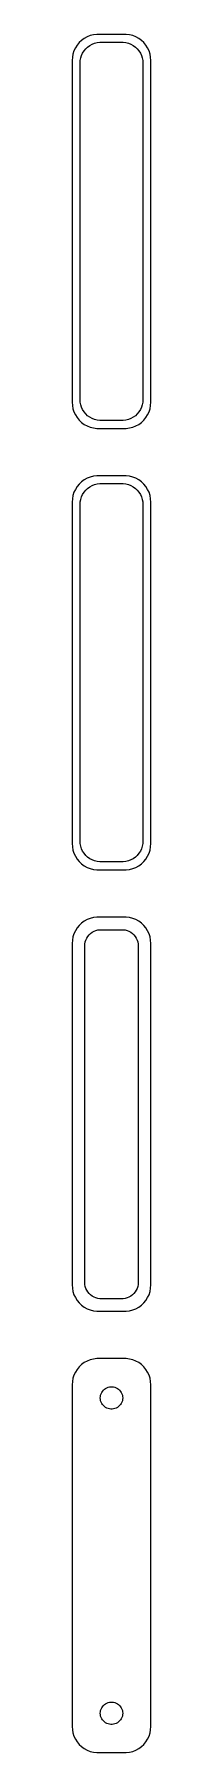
# Model space of a CAD drawing. Header units: metres. Extents: x -8 to 8, y 299 to 625.
import ezdxf

# ---------------------------------------------------------------- set-up
doc = ezdxf.new("R2010")
doc.units = ezdxf.units.M

msp = doc.modelspace()

# ---------------------------------------------------------------- linework, layer by layer
for p, q in [((-5.17912, 624.722), (-5.68712, 624.353)), ((-4.62889, 625.024), (-5.17912, 624.722)), ((-4.04507, 625.255), (-4.62889, 625.024)), ((-3.4369, 625.411), (-4.04507, 625.255)), ((-2.81395, 625.49), (-3.4369, 625.411)), ((2.81395, 625.49), (-2.81395, 625.49)), ((3.4369, 625.411), (2.81395, 625.49)), ((4.04507, 625.255), (3.4369, 625.411)), ((4.62889, 625.024), (4.04507, 625.255)), ((5.17912, 624.722), (4.62889, 625.024)), ((5.68712, 624.353), (5.17912, 624.722)), ((-7.34291, 621.743), (-7.46057, 621.127)), ((-7.14888, 622.341), (-7.34291, 621.743)), ((-6.88153, 622.909), (-7.14888, 622.341)), ((-6.54507, 623.439), (-6.88153, 622.909)), ((-6.14484, 623.923), (-6.54507, 623.439)), ((-5.68712, 624.353), (-6.14484, 623.923)), ((-5.87433, 620.995), (-5.7191, 621.472)), ((-5.7191, 621.472), (-5.50522, 621.927)), ((-5.50522, 621.927), (-5.23605, 622.351)), ((-5.23605, 622.351), (-4.91586, 622.738)), ((-4.91586, 622.738), (-4.54968, 623.082)), ((-4.54968, 623.082), (-4.1433, 623.377)), ((-4.1433, 623.377), (-3.70311, 623.619)), ((-3.70311, 623.619), (-3.23605, 623.804)), ((-3.23605, 623.804), (-2.74951, 623.929)), ((-2.74951, 623.929), (-2.25116, 623.992)), ((-2.25116, 623.992), (2.25116, 623.992)), ((2.25116, 623.992), (2.74951, 623.929)), ((2.74951, 623.929), (3.23605, 623.804)), ((3.23605, 623.804), (3.70311, 623.619)), ((3.70311, 623.619), (4.1433, 623.377)), ((4.1433, 623.377), (4.54968, 623.082)), ((4.54968, 623.082), (4.91586, 622.738)), ((4.91586, 622.738), (5.23605, 622.351)), ((5.23605, 622.351), (5.50522, 621.927)), ((5.50522, 621.927), (5.7191, 621.472)), ((6.14484, 623.923), (5.68712, 624.353)), ((5.7191, 621.472), (5.87433, 620.995)), ((6.54507, 623.439), (6.14484, 623.923)), ((6.88153, 622.909), (6.54507, 623.439)), ((7.14888, 622.341), (6.88153, 622.909)), ((7.34291, 621.743), (7.14888, 622.341)), ((7.46057, 621.127), (7.34291, 621.743)), ((-7.46057, 621.127), (-7.5, 620.5)), ((-7.5, 620.5), (-7.5, 555.5)), ((-6, 620), (-5.96844, 620.501)), ((-6, 556), (-6, 620)), ((-5.96844, 620.501), (-5.87433, 620.995)), ((5.87433, 620.995), (5.96844, 620.501)), ((5.96844, 620.501), (6, 620)), ((6, 620), (6, 556)), ((7.5, 620.5), (7.46057, 621.127)), ((7.5, 555.5), (7.5, 620.5)), ((-5.96844, 555.499), (-6, 556)), ((6, 556), (5.96844, 555.499)), ((-7.5, 555.5), (-7.46057, 554.873)), ((-7.46057, 554.873), (-7.34291, 554.257)), ((-7.34291, 554.257), (-7.14888, 553.659)), ((-7.14888, 553.659), (-6.88153, 553.091)), ((-6.88153, 553.091), (-6.54507, 552.561)), ((-5.87433, 555.005), (-5.96844, 555.499)), ((-5.7191, 554.528), (-5.87433, 555.005)), ((-5.50522, 554.073), (-5.7191, 554.528)), ((-5.23605, 553.649), (-5.50522, 554.073)), ((-4.91586, 553.262), (-5.23605, 553.649)), ((-4.54968, 552.918), (-4.91586, 553.262)), ((-4.1433, 552.623), (-4.54968, 552.918)), ((-3.70311, 552.381), (-4.1433, 552.623)), ((4.1433, 552.623), (3.70311, 552.381)), ((4.54968, 552.918), (4.1433, 552.623)), ((4.91586, 553.262), (4.54968, 552.918)), ((5.23605, 553.649), (4.91586, 553.262)), ((5.50522, 554.073), (5.23605, 553.649)), ((5.7191, 554.528), (5.50522, 554.073)), ((5.87433, 555.005), (5.7191, 554.528)), ((5.96844, 555.499), (5.87433, 555.005)), ((6.54507, 552.561), (6.88153, 553.091)), ((6.88153, 553.091), (7.14888, 553.659)), ((7.14888, 553.659), (7.34291, 554.257)), ((7.34291, 554.257), (7.46057, 554.873)), ((7.46057, 554.873), (7.5, 555.5)), ((-6.54507, 552.561), (-6.14484, 552.077)), ((-6.14484, 552.077), (-5.68712, 551.647)), ((-5.68712, 551.647), (-5.17912, 551.278)), ((-5.17912, 551.278), (-4.62889, 550.976)), ((-4.62889, 550.976), (-4.04507, 550.745)), ((-4.04507, 550.745), (-3.4369, 550.589)), ((-3.23605, 552.196), (-3.70311, 552.381)), ((-3.4369, 550.589), (-2.81395, 550.51)), ((-2.74951, 552.071), (-3.23605, 552.196)), ((-2.81395, 550.51), (2.81395, 550.51)), ((-2.25116, 552.008), (-2.74951, 552.071)), ((2.25116, 552.008), (-2.25116, 552.008)), ((2.74951, 552.071), (2.25116, 552.008)), ((3.23605, 552.196), (2.74951, 552.071)), ((2.81395, 550.51), (3.4369, 550.589)), ((3.70311, 552.381), (3.23605, 552.196)), ((3.4369, 550.589), (4.04507, 550.745)), ((4.04507, 550.745), (4.62889, 550.976)), ((4.62889, 550.976), (5.17912, 551.278)), ((5.17912, 551.278), (5.68712, 551.647)), ((5.68712, 551.647), (6.14484, 552.077)), ((6.14484, 552.077), (6.54507, 552.561)), ((-6.14484, 539.923), (-6.54507, 539.439)), ((-5.68712, 540.353), (-6.14484, 539.923)), ((-5.17912, 540.722), (-5.68712, 540.353)), ((-4.62889, 541.024), (-5.17912, 540.722)), ((-4.04507, 541.255), (-4.62889, 541.024)), ((-4.1433, 539.377), (-3.70311, 539.619)), ((-3.4369, 541.411), (-4.04507, 541.255)), ((-3.70311, 539.619), (-3.23605, 539.804)), ((-2.81395, 541.49), (-3.4369, 541.411)), ((-3.23605, 539.804), (-2.74951, 539.929)), ((2.81395, 541.49), (-2.81395, 541.49)), ((-2.74951, 539.929), (-2.25116, 539.992)), ((-2.25116, 539.992), (2.25116, 539.992)), ((2.25116, 539.992), (2.74951, 539.929)), ((2.74951, 539.929), (3.23605, 539.804)), ((3.4369, 541.411), (2.81395, 541.49)), ((3.23605, 539.804), (3.70311, 539.619)), ((4.04507, 541.255), (3.4369, 541.411)), ((3.70311, 539.619), (4.1433, 539.377)), ((4.62889, 541.024), (4.04507, 541.255)), ((5.17912, 540.722), (4.62889, 541.024)), ((5.68712, 540.353), (5.17912, 540.722)), ((6.14484, 539.923), (5.68712, 540.353)), ((6.54507, 539.439), (6.14484, 539.923)), ((-7.46057, 537.127), (-7.5, 536.5)), ((-7.5, 536.5), (-7.5, 471.5)), ((-7.34291, 537.743), (-7.46057, 537.127)), ((-7.14888, 538.341), (-7.34291, 537.743)), ((-6.88153, 538.909), (-7.14888, 538.341)), ((-6.54507, 539.439), (-6.88153, 538.909)), ((-6, 536), (-5.96844, 536.501)), ((-5.96844, 536.501), (-5.87433, 536.995)), ((-5.87433, 536.995), (-5.7191, 537.472)), ((-5.7191, 537.472), (-5.50522, 537.927)), ((-5.50522, 537.927), (-5.23605, 538.351)), ((-5.23605, 538.351), (-4.91586, 538.738)), ((-4.91586, 538.738), (-4.54968, 539.082)), ((-4.54968, 539.082), (-4.1433, 539.377)), ((4.1433, 539.377), (4.54968, 539.082)), ((4.54968, 539.082), (4.91586, 538.738)), ((4.91586, 538.738), (5.23605, 538.351)), ((5.23605, 538.351), (5.50522, 537.927)), ((5.50522, 537.927), (5.7191, 537.472)), ((5.7191, 537.472), (5.87433, 536.995)), ((5.87433, 536.995), (5.96844, 536.501)), ((5.96844, 536.501), (6, 536)), ((6.88153, 538.909), (6.54507, 539.439)), ((7.14888, 538.341), (6.88153, 538.909)), ((7.34291, 537.743), (7.14888, 538.341)), ((7.46057, 537.127), (7.34291, 537.743)), ((7.5, 536.5), (7.46057, 537.127)), ((7.5, 471.5), (7.5, 536.5)), ((-6, 472), (-6, 536)), ((6, 536), (6, 472)), ((-7.5, 471.5), (-7.46057, 470.873)), ((-7.46057, 470.873), (-7.34291, 470.257)), ((-5.96844, 471.499), (-6, 472)), ((-5.87433, 471.005), (-5.96844, 471.499)), ((-5.7191, 470.528), (-5.87433, 471.005)), ((5.87433, 471.005), (5.7191, 470.528)), ((5.96844, 471.499), (5.87433, 471.005)), ((6, 472), (5.96844, 471.499)), ((7.34291, 470.257), (7.46057, 470.873)), ((7.46057, 470.873), (7.5, 471.5)), ((-7.34291, 470.257), (-7.14888, 469.659)), ((-7.14888, 469.659), (-6.88153, 469.091)), ((-6.88153, 469.091), (-6.54507, 468.561)), ((-6.54507, 468.561), (-6.14484, 468.077)), ((-6.14484, 468.077), (-5.68712, 467.647)), ((-5.50522, 470.073), (-5.7191, 470.528)), ((-5.68712, 467.647), (-5.17912, 467.278)), ((-5.23605, 469.649), (-5.50522, 470.073)), ((-4.91586, 469.262), (-5.23605, 469.649)), ((-4.54968, 468.918), (-4.91586, 469.262)), ((-4.1433, 468.623), (-4.54968, 468.918)), ((-3.70311, 468.381), (-4.1433, 468.623)), ((-3.23605, 468.196), (-3.70311, 468.381)), ((-2.74951, 468.071), (-3.23605, 468.196)), ((-2.25116, 468.008), (-2.74951, 468.071)), ((2.25116, 468.008), (-2.25116, 468.008)), ((2.74951, 468.071), (2.25116, 468.008)), ((3.23605, 468.196), (2.74951, 468.071)), ((3.70311, 468.381), (3.23605, 468.196)), ((4.1433, 468.623), (3.70311, 468.381)), ((4.54968, 468.918), (4.1433, 468.623)), ((4.91586, 469.262), (4.54968, 468.918)), ((5.23605, 469.649), (4.91586, 469.262)), ((5.17912, 467.278), (5.68712, 467.647)), ((5.50522, 470.073), (5.23605, 469.649)), ((5.7191, 470.528), (5.50522, 470.073)), ((5.68712, 467.647), (6.14484, 468.077)), ((6.14484, 468.077), (6.54507, 468.561)), ((6.54507, 468.561), (6.88153, 469.091)), ((6.88153, 469.091), (7.14888, 469.659)), ((7.14888, 469.659), (7.34291, 470.257)), ((-5.17912, 467.278), (-4.62889, 466.976)), ((-4.62889, 466.976), (-4.04507, 466.745)), ((-4.04507, 466.745), (-3.4369, 466.589)), ((-3.4369, 466.589), (-2.81395, 466.51)), ((-2.81395, 466.51), (2.81395, 466.51)), ((2.81395, 466.51), (3.4369, 466.589)), ((3.4369, 466.589), (4.04507, 466.745)), ((4.04507, 466.745), (4.62889, 466.976)), ((4.62889, 466.976), (5.17912, 467.278)), ((-6.88153, 454.909), (-7.14888, 454.341)), ((-6.54507, 455.439), (-6.88153, 454.909)), ((-6.14484, 455.923), (-6.54507, 455.439)), ((-5.68712, 456.353), (-6.14484, 455.923)), ((-5.17912, 456.722), (-5.68712, 456.353)), ((-4.62889, 457.024), (-5.17912, 456.722)), ((-4.04507, 457.255), (-4.62889, 457.024)), ((-3.4369, 457.411), (-4.04507, 457.255)), ((-3.98424, 454.399), (-3.66798, 454.628)), ((-3.66798, 454.628), (-3.32541, 454.817)), ((-2.81395, 457.49), (-3.4369, 457.411)), ((-3.32541, 454.817), (-2.96194, 454.961)), ((-2.96194, 454.961), (-2.5833, 455.058)), ((2.81395, 457.49), (-2.81395, 457.49)), ((-2.5833, 455.058), (-2.19545, 455.107)), ((-2.19545, 455.107), (2.19545, 455.107)), ((2.19545, 455.107), (2.5833, 455.058)), ((2.5833, 455.058), (2.96194, 454.961)), ((3.4369, 457.411), (2.81395, 457.49)), ((2.96194, 454.961), (3.32541, 454.817)), ((3.32541, 454.817), (3.66798, 454.628)), ((4.04507, 457.255), (3.4369, 457.411)), ((3.66798, 454.628), (3.98424, 454.399)), ((4.62889, 457.024), (4.04507, 457.255)), ((5.17912, 456.722), (4.62889, 457.024)), ((5.68712, 456.353), (5.17912, 456.722)), ((6.14484, 455.923), (5.68712, 456.353)), ((6.54507, 455.439), (6.14484, 455.923)), ((6.88153, 454.909), (6.54507, 455.439)), ((7.14888, 454.341), (6.88153, 454.909)), ((-7.46057, 453.127), (-7.5, 452.5)), ((-7.5, 452.5), (-7.5, 387.5)), ((-7.34291, 453.743), (-7.46057, 453.127)), ((-7.14888, 454.341), (-7.34291, 453.743)), ((-5.11292, 452), (-5.08836, 452.39)), ((-5.11292, 388), (-5.11292, 452)), ((-5.08836, 452.39), (-5.01512, 452.774)), ((-5.01512, 452.774), (-4.89432, 453.146)), ((-4.89432, 453.146), (-4.72786, 453.5)), ((-4.72786, 453.5), (-4.5184, 453.83)), ((-4.5184, 453.83), (-4.26921, 454.131)), ((-4.26921, 454.131), (-3.98424, 454.399)), ((3.98424, 454.399), (4.26921, 454.131)), ((4.26921, 454.131), (4.5184, 453.83)), ((4.5184, 453.83), (4.72786, 453.5)), ((4.72786, 453.5), (4.89432, 453.146)), ((4.89432, 453.146), (5.01512, 452.774)), ((5.01512, 452.774), (5.08836, 452.39)), ((5.08836, 452.39), (5.11292, 452)), ((5.11292, 452), (5.11292, 388)), ((7.34291, 453.743), (7.14888, 454.341)), ((7.46057, 453.127), (7.34291, 453.743)), ((7.5, 452.5), (7.46057, 453.127)), ((7.5, 387.5), (7.5, 452.5)), ((-7.5, 387.5), (-7.46057, 386.873)), ((-7.46057, 386.873), (-7.34291, 386.257)), ((-7.34291, 386.257), (-7.14888, 385.659)), ((-5.08836, 387.61), (-5.11292, 388)), ((-5.01512, 387.226), (-5.08836, 387.61)), ((-4.89432, 386.854), (-5.01512, 387.226)), ((-4.72786, 386.5), (-4.89432, 386.854)), ((-4.5184, 386.17), (-4.72786, 386.5)), ((-4.26921, 385.869), (-4.5184, 386.17)), ((-3.98424, 385.601), (-4.26921, 385.869)), ((4.26921, 385.869), (3.98424, 385.601)), ((4.5184, 386.17), (4.26921, 385.869)), ((4.72786, 386.5), (4.5184, 386.17)), ((4.89432, 386.854), (4.72786, 386.5)), ((5.01512, 387.226), (4.89432, 386.854)), ((5.08836, 387.61), (5.01512, 387.226)), ((5.11292, 388), (5.08836, 387.61)), ((7.14888, 385.659), (7.34291, 386.257)), ((7.34291, 386.257), (7.46057, 386.873)), ((7.46057, 386.873), (7.5, 387.5)), ((-7.14888, 385.659), (-6.88153, 385.091)), ((-6.88153, 385.091), (-6.54507, 384.561)), ((-6.54507, 384.561), (-6.14484, 384.077)), ((-6.14484, 384.077), (-5.68712, 383.647)), ((-5.68712, 383.647), (-5.17912, 383.278)), ((-5.17912, 383.278), (-4.62889, 382.976)), ((-4.62889, 382.976), (-4.04507, 382.745)), ((-4.04507, 382.745), (-3.4369, 382.589)), ((-3.66798, 385.372), (-3.98424, 385.601)), ((-3.32541, 385.183), (-3.66798, 385.372)), ((-3.4369, 382.589), (-2.81395, 382.51)), ((-2.96194, 385.039), (-3.32541, 385.183)), ((-2.5833, 384.942), (-2.96194, 385.039)), ((-2.19545, 384.893), (-2.5833, 384.942)), ((2.19545, 384.893), (-2.19545, 384.893)), ((2.5833, 384.942), (2.19545, 384.893)), ((2.96194, 385.039), (2.5833, 384.942)), ((2.81395, 382.51), (3.4369, 382.589)), ((3.32541, 385.183), (2.96194, 385.039)), ((3.66798, 385.372), (3.32541, 385.183)), ((3.4369, 382.589), (4.04507, 382.745)), ((3.98424, 385.601), (3.66798, 385.372)), ((4.04507, 382.745), (4.62889, 382.976)), ((4.62889, 382.976), (5.17912, 383.278)), ((5.17912, 383.278), (5.68712, 383.647)), ((5.68712, 383.647), (6.14484, 384.077)), ((6.14484, 384.077), (6.54507, 384.561)), ((6.54507, 384.561), (6.88153, 385.091)), ((6.88153, 385.091), (7.14888, 385.659)), ((-2.81395, 382.51), (2.81395, 382.51)), ((-4.62889, 373.024), (-5.17912, 372.722)), ((-4.04507, 373.255), (-4.62889, 373.024)), ((-3.4369, 373.411), (-4.04507, 373.255)), ((-2.81395, 373.49), (-3.4369, 373.411)), ((2.81395, 373.49), (-2.81395, 373.49)), ((3.4369, 373.411), (2.81395, 373.49)), ((4.04507, 373.255), (3.4369, 373.411)), ((4.62889, 373.024), (4.04507, 373.255)), ((5.17912, 372.722), (4.62889, 373.024)), ((-7.34291, 369.743), (-7.46057, 369.127)), ((-7.14888, 370.341), (-7.34291, 369.743)), ((-6.88153, 370.909), (-7.14888, 370.341)), ((-6.54507, 371.439), (-6.88153, 370.909)), ((-6.14484, 371.923), (-6.54507, 371.439)), ((-5.68712, 372.353), (-6.14484, 371.923)), ((-5.17912, 372.722), (-5.68712, 372.353)), ((5.68712, 372.353), (5.17912, 372.722)), ((6.14484, 371.923), (5.68712, 372.353)), ((6.54507, 371.439), (6.14484, 371.923)), ((6.88153, 370.909), (6.54507, 371.439)), ((7.14888, 370.341), (6.88153, 370.909)), ((7.34291, 369.743), (7.14888, 370.341)), ((7.46057, 369.127), (7.34291, 369.743)), ((-7.46057, 369.127), (-7.5, 368.5)), ((-7.5, 368.5), (-7.5, 303.5)), ((-2.13528, 366), (-2.11845, 366.268)), ((-2.11845, 366.268), (-2.06821, 366.531)), ((-2.06821, 366.531), (-1.98534, 366.786)), ((-1.98534, 366.786), (-1.87117, 367.029)), ((-1.87117, 367.029), (-1.72748, 367.255)), ((-1.72748, 367.255), (-1.55655, 367.462)), ((-1.55655, 367.462), (-1.36108, 367.645)), ((-1.36108, 367.645), (-1.14413, 367.803)), ((-1.14413, 367.803), (-0.909149, 367.932)), ((-0.909149, 367.932), (-0.659836, 368.031)), ((-0.659836, 368.031), (-0.400101, 368.097)), ((-0.400101, 368.097), (-0.134064, 368.131)), ((-0.134064, 368.131), (0.134064, 368.131)), ((0.134064, 368.131), (0.400101, 368.097)), ((0.400101, 368.097), (0.659836, 368.031)), ((0.659836, 368.031), (0.909149, 367.932)), ((0.909149, 367.932), (1.14413, 367.803)), ((1.14413, 367.803), (1.36108, 367.645)), ((1.36108, 367.645), (1.55655, 367.462)), ((1.55655, 367.462), (1.72748, 367.255)), ((1.72748, 367.255), (1.87117, 367.029)), ((1.87117, 367.029), (1.98534, 366.786)), ((1.98534, 366.786), (2.06821, 366.531)), ((2.06821, 366.531), (2.11845, 366.268)), ((2.11845, 366.268), (2.13528, 366)), ((7.5, 368.5), (7.46057, 369.127)), ((7.5, 303.5), (7.5, 368.5)), ((-2.11845, 365.732), (-2.13528, 366)), ((-2.06821, 365.469), (-2.11845, 365.732)), ((-1.98534, 365.214), (-2.06821, 365.469)), ((-1.87117, 364.971), (-1.98534, 365.214)), ((-1.72748, 364.745), (-1.87117, 364.971)), ((-1.55655, 364.538), (-1.72748, 364.745)), ((-1.36108, 364.355), (-1.55655, 364.538)), ((-1.14413, 364.197), (-1.36108, 364.355)), ((-0.909149, 364.068), (-1.14413, 364.197)), ((-0.659836, 363.969), (-0.909149, 364.068)), ((-0.400101, 363.903), (-0.659836, 363.969)), ((-0.134064, 363.869), (-0.400101, 363.903)), ((0.134064, 363.869), (-0.134064, 363.869)), ((0.400101, 363.903), (0.134064, 363.869)), ((0.659836, 363.969), (0.400101, 363.903)), ((0.909149, 364.068), (0.659836, 363.969)), ((1.14413, 364.197), (0.909149, 364.068)), ((1.36108, 364.355), (1.14413, 364.197)), ((1.55655, 364.538), (1.36108, 364.355)), ((1.72748, 364.745), (1.55655, 364.538)), ((1.87117, 364.971), (1.72748, 364.745)), ((1.98534, 365.214), (1.87117, 364.971)), ((2.06821, 365.469), (1.98534, 365.214)), ((2.11845, 365.732), (2.06821, 365.469)), ((2.13528, 366), (2.11845, 365.732)), ((-1.72748, 307.255), (-1.55655, 307.462)), ((-1.55655, 307.462), (-1.36108, 307.645)), ((-1.36108, 307.645), (-1.14413, 307.803)), ((-1.14413, 307.803), (-0.909149, 307.932)), ((-0.909149, 307.932), (-0.659836, 308.031)), ((-0.659836, 308.031), (-0.400101, 308.097)), ((-0.400101, 308.097), (-0.134064, 308.131)), ((-0.134064, 308.131), (0.134064, 308.131)), ((0.134064, 308.131), (0.400101, 308.097)), ((0.400101, 308.097), (0.659836, 308.031)), ((0.659836, 308.031), (0.909149, 307.932)), ((0.909149, 307.932), (1.14413, 307.803)), ((1.14413, 307.803), (1.36108, 307.645)), ((1.36108, 307.645), (1.55655, 307.462)), ((1.55655, 307.462), (1.72748, 307.255)), ((-2.13528, 306), (-2.11845, 306.268)), ((-2.11845, 305.732), (-2.13528, 306)), ((-2.11845, 306.268), (-2.06821, 306.531)), ((-2.06821, 305.469), (-2.11845, 305.732)), ((-2.06821, 306.531), (-1.98534, 306.786)), ((-1.98534, 305.214), (-2.06821, 305.469)), ((-1.98534, 306.786), (-1.87117, 307.029)), ((-1.87117, 304.971), (-1.98534, 305.214)), ((-1.87117, 307.029), (-1.72748, 307.255)), ((-1.72748, 304.745), (-1.87117, 304.971)), ((-1.55655, 304.538), (-1.72748, 304.745)), ((-1.36108, 304.355), (-1.55655, 304.538)), ((-1.14413, 304.197), (-1.36108, 304.355)), ((-0.909149, 304.068), (-1.14413, 304.197)), ((1.14413, 304.197), (0.909149, 304.068)), ((1.36108, 304.355), (1.14413, 304.197)), ((1.55655, 304.538), (1.36108, 304.355)), ((1.72748, 304.745), (1.55655, 304.538)), ((1.72748, 307.255), (1.87117, 307.029)), ((1.87117, 304.971), (1.72748, 304.745)), ((1.87117, 307.029), (1.98534, 306.786)), ((1.98534, 305.214), (1.87117, 304.971)), ((1.98534, 306.786), (2.06821, 306.531)), ((2.06821, 305.469), (1.98534, 305.214)), ((2.06821, 306.531), (2.11845, 306.268)), ((2.11845, 305.732), (2.06821, 305.469)), ((2.11845, 306.268), (2.13528, 306)), ((2.13528, 306), (2.11845, 305.732)), ((-7.5, 303.5), (-7.46057, 302.873)), ((-7.46057, 302.873), (-7.34291, 302.257)), ((-7.34291, 302.257), (-7.14888, 301.659)), ((-7.14888, 301.659), (-6.88153, 301.091)), ((-6.88153, 301.091), (-6.54507, 300.561)), ((-0.659836, 303.969), (-0.909149, 304.068)), ((-0.400101, 303.903), (-0.659836, 303.969)), ((-0.134064, 303.869), (-0.400101, 303.903)), ((0.134064, 303.869), (-0.134064, 303.869)), ((0.400101, 303.903), (0.134064, 303.869)), ((0.659836, 303.969), (0.400101, 303.903)), ((0.909149, 304.068), (0.659836, 303.969)), ((6.54507, 300.561), (6.88153, 301.091)), ((6.88153, 301.091), (7.14888, 301.659)), ((7.14888, 301.659), (7.34291, 302.257)), ((7.34291, 302.257), (7.46057, 302.873)), ((7.46057, 302.873), (7.5, 303.5)), ((-6.54507, 300.561), (-6.14484, 300.077)), ((-6.14484, 300.077), (-5.68712, 299.647)), ((-5.68712, 299.647), (-5.17912, 299.278)), ((-5.17912, 299.278), (-4.62889, 298.976)), ((-4.62889, 298.976), (-4.04507, 298.745)), ((-4.04507, 298.745), (-3.4369, 298.589)), ((-3.4369, 298.589), (-2.81395, 298.51)), ((-2.81395, 298.51), (2.81395, 298.51)), ((2.81395, 298.51), (3.4369, 298.589)), ((3.4369, 298.589), (4.04507, 298.745)), ((4.04507, 298.745), (4.62889, 298.976)), ((4.62889, 298.976), (5.17912, 299.278)), ((5.17912, 299.278), (5.68712, 299.647)), ((5.68712, 299.647), (6.14484, 300.077)), ((6.14484, 300.077), (6.54507, 300.561))]:
    msp.add_line(p, q)

doc.saveas('drawing.dxf')
